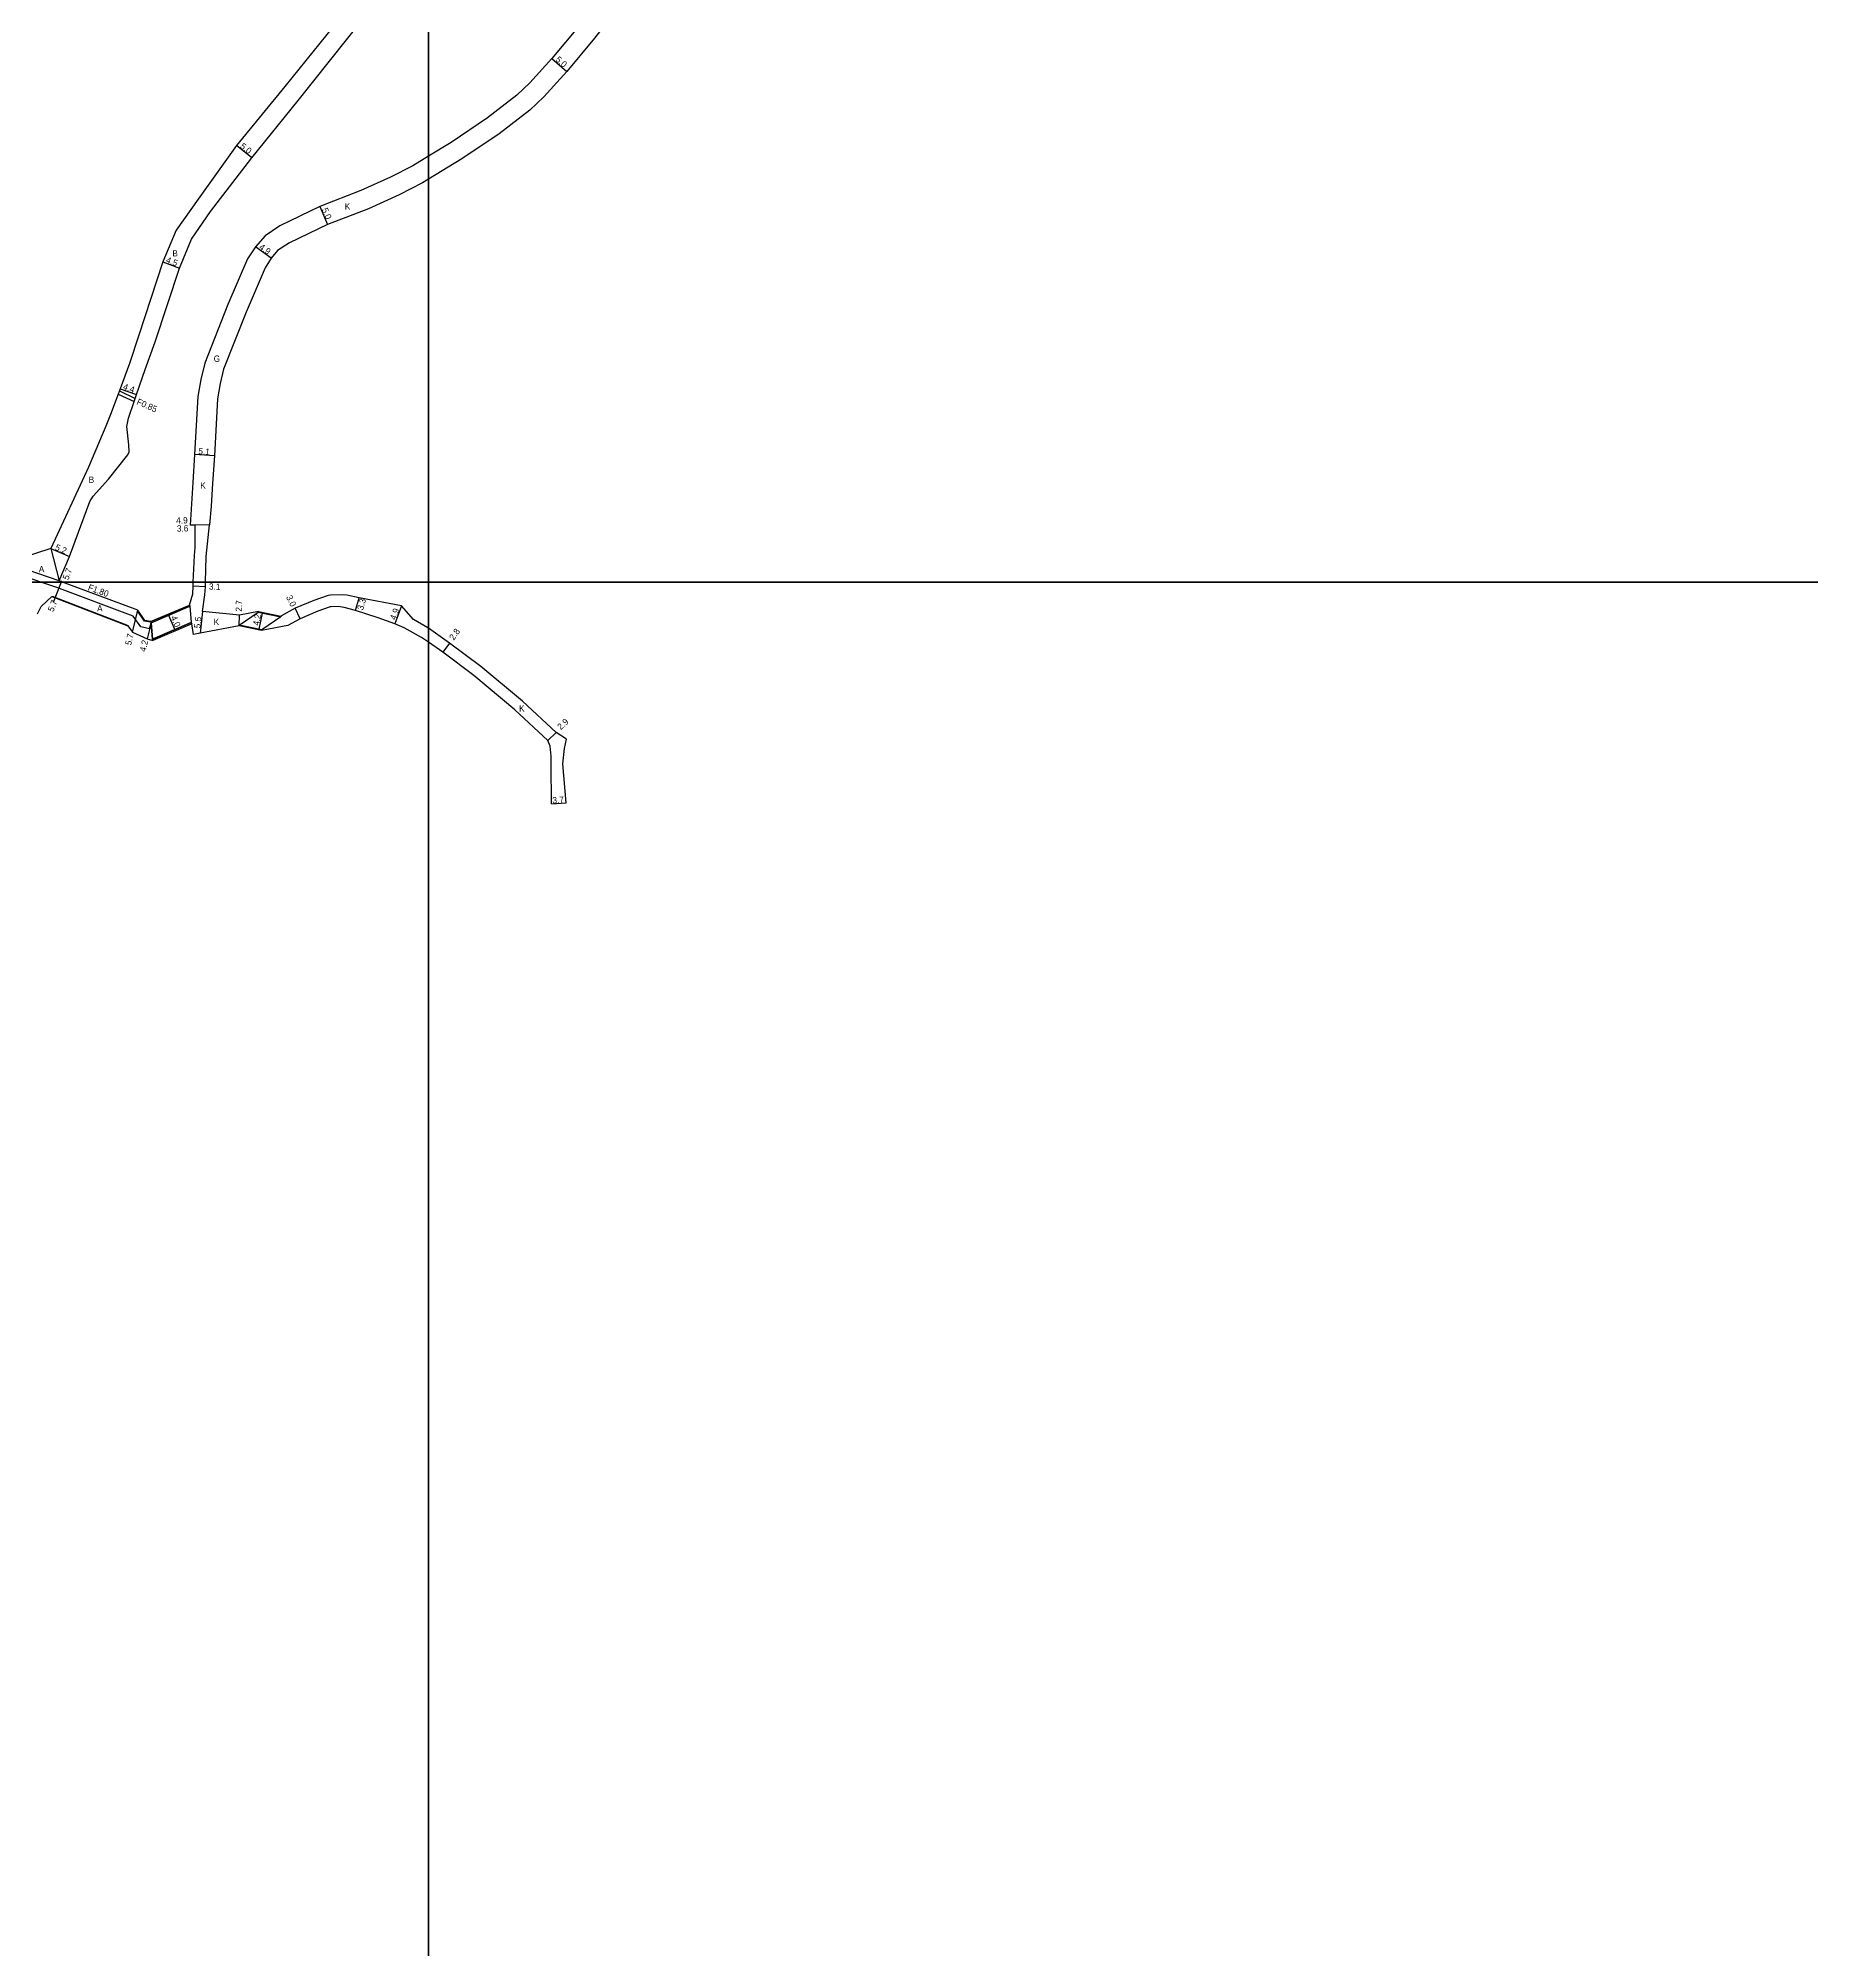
# Model space of a CAD drawing. Header units: metres. Extents: x -20000 to -17600, y -108000 to -105000.
# Drawn here: x -18498.9 to -18049.4, y -106546.6 to -106062.2 of the extents above; entities that cross this region are included whole.
import ezdxf

# ---------------------------------------------------------------- set-up
doc = ezdxf.new("R2010")
doc.units = ezdxf.units.M
doc.header["$LTSCALE"] = 2.5
for name, color, linetype in [('側溝・桝', 7, 'Continuous'), ('図郭', 7, 'Continuous'), ('幅員', 7, 'Continuous'), ('歩道・分離帯・安全施設', 7, 'Continuous'), ('舗装', 7, 'Continuous'), ('道路', 7, 'Continuous')]:
    doc.layers.add(name, color=color, linetype=linetype)
doc.styles.get("Standard").update_dxf_attribs({"font": ''})
doc.styles.get('Standard').set_extended_font_data('@MS PGothic')

msp = doc.modelspace()

# ---------------------------------------------------------------- linework, layer by layer
at = {"layer": '側溝・桝'}
for points in [[(-18478.63, -106152.36), (-18474.59, -106154.29)], [(-18478.33, -106151.56), (-18474.31, -106153.48)], [(-18498.21, -106200), (-18507.42, -106196.86)], [(-18493.6, -106199.67), (-18506.84, -106195.16)], [(-18494.18, -106201.37), (-18498.21, -106200)], [(-18470.66, -106211.83), (-18472.91, -106211.36), (-18474.83, -106208.66), (-18494.18, -106201.37)], [(-18470.66, -106211.83), (-18470.3, -106210.32)]]:
    msp.add_lwpolyline(points, dxfattribs=at)
at = {"layer": '図郭'}
for points in [[(-19200, -105600), (-18400, -105600), (-18400, -106200), (-19200, -106200)], [(-18400, -105600), (-17600, -105600), (-17600, -106200), (-18400, -106200)], [(-19200, -106200), (-18400, -106200), (-18400, -106800), (-19200, -106800)], [(-18400, -106200), (-17600, -106200), (-17600, -106800), (-18400, -106800)]]:
    msp.add_lwpolyline(points, close=True, dxfattribs=at)
at = {"layer": '幅員'}
for points in [[(-18368.7, -106067.31), (-18364.93, -106070.59)], [(-18444.73, -106092.46), (-18448.65, -106089.37)], [(-18427.53, -106104.8), (-18425.55, -106109.39)], [(-18467.31, -106118.85), (-18463.1, -106120.46)], [(-18439.85, -106117.89), (-18443.83, -106115.03)], [(-18478.14, -106151.05), (-18473.97, -106152.47)], [(-18454.22, -106167.99), (-18459.31, -106167.65)], [(-18455.51, -106185.5), (-18460.41, -106185.59)], [(-18455.51, -106185.5), (-18459.11, -106185.57)], [(-18495.73, -106191.5), (-18490.95, -106193.53)], [(-18493.08, -106200), (-18495.08, -106205.2)], [(-18493.03, -106199.88), (-18493.08, -106200)], [(-18456.54, -106201.22), (-18459.64, -106201.09)], [(-18432.52, -106209.31), (-18433.82, -106206.61)], [(-18418.49, -106207.18), (-18417.6, -106204.01)], [(-18406.8, -106206.03), (-18408.56, -106210.6)], [(-18474.96, -106212.72), (-18473.68, -106207.17)], [(-18470.3, -106210.32), (-18471.27, -106214.41)], [(-18465.85, -106208.41), (-18464.27, -106212.09)], [(-18457.26, -106207.47), (-18457.84, -106212.94)], [(-18447.97, -106211.13), (-18447.88, -106208.43)], [(-18442.89, -106211.98), (-18442.05, -106207.86)], [(-18394.7, -106215.48), (-18396.33, -106217.75)], [(-18369.75, -106240.13), (-18367.62, -106238.16)], [(-18368.8, -106256.23), (-18365.1, -106256)]]:
    msp.add_lwpolyline(points, dxfattribs=at)
at = {"layer": '歩道・分離帯・安全施設'}
for points in [[(-18495.38, -106203.57), (-18476.14, -106210.98)], [(-18470.45, -106210.19), (-18471.94, -106209.88), (-18473.77, -106207.3)]]:
    msp.add_lwpolyline(points, dxfattribs=at)
at = {"layer": '舗装'}
for points in [[(-18439.85, -106117.89), (-18443.83, -106115.03)], [(-18454.22, -106167.99), (-18459.31, -106167.65)], [(-18495.73, -106191.5), (-18493.6, -106199.67)], [(-18470.42, -106210.04), (-18470.3, -106210.32), (-18469.93, -106214.51), (-18469.81, -106214.79)]]:
    msp.add_lwpolyline(points, dxfattribs=at)
at = {"layer": '道路'}
for points in [[(-18300.24, -105967.53), (-18302.06, -105975.62), (-18303.83, -105979.44), (-18305.31, -105982.62), (-18308.03, -105988.66), (-18310.18, -105993.68), (-18312.27, -105997.89), (-18315.92, -106005.24), (-18320.32, -106011.64), (-18325.81, -106019.16), (-18326.19, -106019.68), (-18331.91, -106027.52), (-18341.24, -106040.11), (-18349.91, -106051.82), (-18357.9, -106062.2), (-18364.93, -106070.59), (-18370.76, -106077.02), (-18374.33, -106080.39), (-18382.11, -106086.4), (-18391.54, -106092.78), (-18400, -106097.94)], [(-18308.43, -105973.89), (-18305.77, -105977.65), (-18306.12, -105978.43), (-18307.6, -105981.62), (-18310.67, -105987.05), (-18313.69, -105991.55), (-18320.15, -106002.56), (-18324.4, -106008.75), (-18331.56, -106018.55), (-18331.93, -106019.06), (-18335.94, -106024.55), (-18345.98, -106038.1), (-18353.92, -106048.84), (-18361.8, -106059.07), (-18368.7, -106067.31), (-18374.33, -106073.52), (-18377.58, -106076.59), (-18385.04, -106082.35), (-18394.24, -106088.57), (-18400, -106092.09)], [(-18400, -106028.76), (-18406.94, -106037.26), (-18414.55, -106046.68), (-18420.39, -106054.61), (-18436.38, -106074.43), (-18448.65, -106089.37), (-18458.34, -106102.95), (-18463.94, -106110.81), (-18467.31, -106118.85), (-18473.4, -106137.47), (-18475.75, -106144.65), (-18478.14, -106151.05), (-18478.33, -106151.56), (-18478.63, -106152.36), (-18480.57, -106157.57), (-18481.73, -106160.48), (-18486.19, -106170.9), (-18495.73, -106191.5)], [(-18492.72, -106200), (-18493.03, -106199.88), (-18493.6, -106199.67), (-18490.95, -106193.53), (-18485.85, -106179.57), (-18485.01, -106178.22), (-18481.09, -106173.91), (-18476.21, -106167.79), (-18475.84, -106167), (-18475.97, -106165.27), (-18476.41, -106160.61), (-18476.01, -106158.5), (-18474.59, -106154.29), (-18474.31, -106153.48), (-18473.97, -106152.47), (-18471.81, -106146.16), (-18469.26, -106139.12), (-18463.1, -106120.46), (-18460.08, -106113.15), (-18455.23, -106106.06), (-18444.73, -106092.46), (-18433.05, -106077.98), (-18416.79, -106057.63)], [(-18400, -106092.09), (-18403.96, -106094.5), (-18409.61, -106097.39), (-18417.13, -106100.79), (-18427.53, -106104.8), (-18437.67, -106109.69), (-18441.42, -106112.28), (-18443.83, -106115.03), (-18445.84, -106118.07), (-18450.82, -106129.69), (-18456.7, -106144.56), (-18457.68, -106148.67), (-18458.43, -106153.01), (-18459.31, -106167.65), (-18459.72, -106174.78), (-18460.41, -106185.59)], [(-18400, -106097.94), (-18401.52, -106098.87), (-18407.44, -106101.89), (-18415.19, -106105.4), (-18425.55, -106109.4), (-18435.25, -106114.07), (-18438.25, -106115.96), (-18439.85, -106117.89), (-18441.39, -106120.38), (-18446.19, -106131.58), (-18451.92, -106146.07), (-18452.78, -106149.67), (-18453.45, -106153.57), (-18454.22, -106167.99), (-18454.73, -106175.05), (-18455.06, -106180.77), (-18455.51, -106185.5)], [(-18459.59, -106200), (-18459.3, -106193.3), (-18459.15, -106191.23), (-18459.11, -106185.57), (-18460.41, -106185.59)], [(-18456.5, -106200), (-18456.31, -106193.51), (-18455.51, -106185.5)], [(-18495.73, -106191.5), (-18506.84, -106195.16)], [(-18470.42, -106210.04), (-18471.85, -106209.74), (-18473.68, -106207.17), (-18492.72, -106200)], [(-18460.59, -106205.83), (-18459.69, -106203), (-18459.64, -106201.09), (-18459.59, -106200)], [(-18457.26, -106207.47), (-18456.69, -106203.25), (-18456.54, -106201.22), (-18456.5, -106200)], [(-18499.05, -106208.1), (-18498.17, -106206.2)], [(-18498.17, -106206.2), (-18495.43, -106203.71)], [(-18495.43, -106203.71), (-18476.16, -106211.13), (-18474.96, -106212.72), (-18471.27, -106214.41), (-18469.81, -106214.79)], [(-18470.42, -106210.04), (-18470.3, -106210.32), (-18460.47, -106206.1), (-18460.59, -106205.83)], [(-18400, -106215.23), (-18401.73, -106214.05), (-18406.12, -106211.63), (-18408.56, -106210.6), (-18412.76, -106209.06), (-18418.49, -106207.18), (-18421.36, -106206.45), (-18422.86, -106206.19), (-18424.69, -106206.28), (-18424.88, -106206.31), (-18428.03, -106207.36), (-18432.52, -106209.31), (-18435.63, -106210.99), (-18442.29, -106212.28)], [(-18406.8, -106206.03), (-18417.6, -106204.01), (-18420.7, -106203.36), (-18421.67, -106203.25), (-18424.81, -106203.34), (-18425.42, -106203.43), (-18429.07, -106204.65), (-18433.82, -106206.61), (-18437.4, -106208.63)], [(-18400, -106211.72), (-18400.17, -106211.6), (-18403.79, -106209.54), (-18406.8, -106206.03)], [(-18469.81, -106214.79), (-18469.93, -106214.51), (-18460.1, -106210.29), (-18459.98, -106210.57)], [(-18447.97, -106211.13), (-18457.84, -106212.94), (-18459.51, -106213.26), (-18459.98, -106210.57)], [(-18443.08, -106207.48), (-18447.88, -106208.43), (-18457.26, -106207.47)], [(-18447.97, -106211.13), (-18447.94, -106210.96), (-18442.25, -106212.11), (-18442.29, -106212.28)], [(-18443.08, -106207.48), (-18443.12, -106207.65), (-18437.43, -106208.8), (-18437.4, -106208.63)], [(-18365.04, -106239.86), (-18367.62, -106238.16), (-18376.19, -106230.17), (-18386.7, -106221.44), (-18394.7, -106215.48), (-18400, -106211.72)], [(-18369.75, -106240.13), (-18378.1, -106232.35), (-18388.49, -106223.72), (-18396.33, -106217.75), (-18400, -106215.23)], [(-18368.8, -106256.23), (-18368.88, -106246.04), (-18368.9, -106244.17), (-18369.15, -106241.59), (-18369.75, -106240.13)], [(-18365.1, -106256), (-18365.95, -106246.1), (-18365.49, -106242.15), (-18365.04, -106239.86)], [(-18368.8, -106256.23), (-18365.1, -106256)]]:
    msp.add_lwpolyline(points, dxfattribs=at)
for points in [[(-18460.47, -106206.1), (-18470.3, -106210.32), (-18470.42, -106210.04), (-18460.59, -106205.83)], [(-18460.47, -106206.1), (-18460.1, -106210.29), (-18469.93, -106214.51), (-18470.3, -106210.32)], [(-18460.1, -106210.29), (-18459.98, -106210.57), (-18469.81, -106214.79), (-18469.93, -106214.51)], [(-18442.25, -106212.11), (-18442.29, -106212.28), (-18447.97, -106211.13), (-18447.94, -106210.96)], [(-18437.43, -106208.8), (-18442.25, -106212.11), (-18447.94, -106210.96), (-18443.12, -106207.65)], [(-18443.12, -106207.65), (-18443.08, -106207.48), (-18437.4, -106208.63), (-18437.43, -106208.8)]]:
    msp.add_lwpolyline(points, close=True, dxfattribs=at)

# ---------------------------------------------------------------- texts
at = {"layer": '側溝・桝'}
for s, rotation, p in [('F0.85', 336.0313, (-18474.1, -106154.89)), ('F1.80', 339.9023, (-18486.43, -106202))]:
    msp.add_text(s, height=1.6, rotation=rotation, dxfattribs=at).set_placement(p)
at = {"layer": '幅員'}
for s, rotation, p in [('5.0', 318.9648, (-18367.95, -106067.82)), ('5.0', 321.7517, (-18447.89, -106089.85)), ('5.0', 293.3834, (-18427.08, -106105.59)), ('4.9', 324.2894, (-18443.08, -106115.44)), ('4.5', 339.0003, (-18466.66, -106118.99)), ('4.4', 341.2164, (-18477.54, -106151.15)), ('5.1', 356.1183, (-18458.35, -106167.61)), ('4.9', 1.1055, (-18463.91, -106185.2)), ('3.6', 1.1055, (-18463.74, -106187.23)), ('5.2', 336.9434, (-18494.77, -106191.8)), ('5.7', 68.947, (-18491.28, -106199.61)), ('3.1', 357.7355, (-18455.65, -106201.91)), ('5.7', 68.9471, (-18495.04, -106207.68)), ('2.7', 88.015, (-18447.3, -106207.54)), ('3.0', 295.6809, (-18436.11, -106203.81)), ('3.3', 74.3198, (-18416.57, -106207.25)), ('4.9', 68.9935, (-18408.35, -106209.77)), ('4.0', 293.2187, (-18465.35, -106208.94)), ('5.5', 83.9167, (-18457.82, -106211.79)), ('4.2', 78.5266, (-18442.97, -106211.15)), ('5.7', 76.9797, (-18475.35, -106216.14)), ('4.2', 76.7037, (-18471.68, -106217.77)), ('2.8', 54.2993, (-18393.58, -106214.89)), ('2.9', 42.6511, (-18366.46, -106237.58)), ('3.7', 3.5122, (-18368.55, -106256.12))]:
    msp.add_text(s, height=1.6, rotation=rotation, dxfattribs=at).set_placement(p)
at = {"layer": '舗装'}
for s, p in [('K', (-18421.22, -106105.59)), ('B', (-18464.88, -106117.5)), ('G', (-18454.43, -106144.19)), ('B', (-18486.1, -106174.87)), ('K', (-18457.83, -106176.33)), ('A', (-18498.74, -106197.52)), ('A', (-18483.97, -106207.46)), ('K', (-18454.43, -106210.92)), ('K', (-18377.03, -106232.84))]:
    msp.add_text(s, height=1.6, dxfattribs=at).set_placement(p)

doc.saveas('drawing.dxf')
